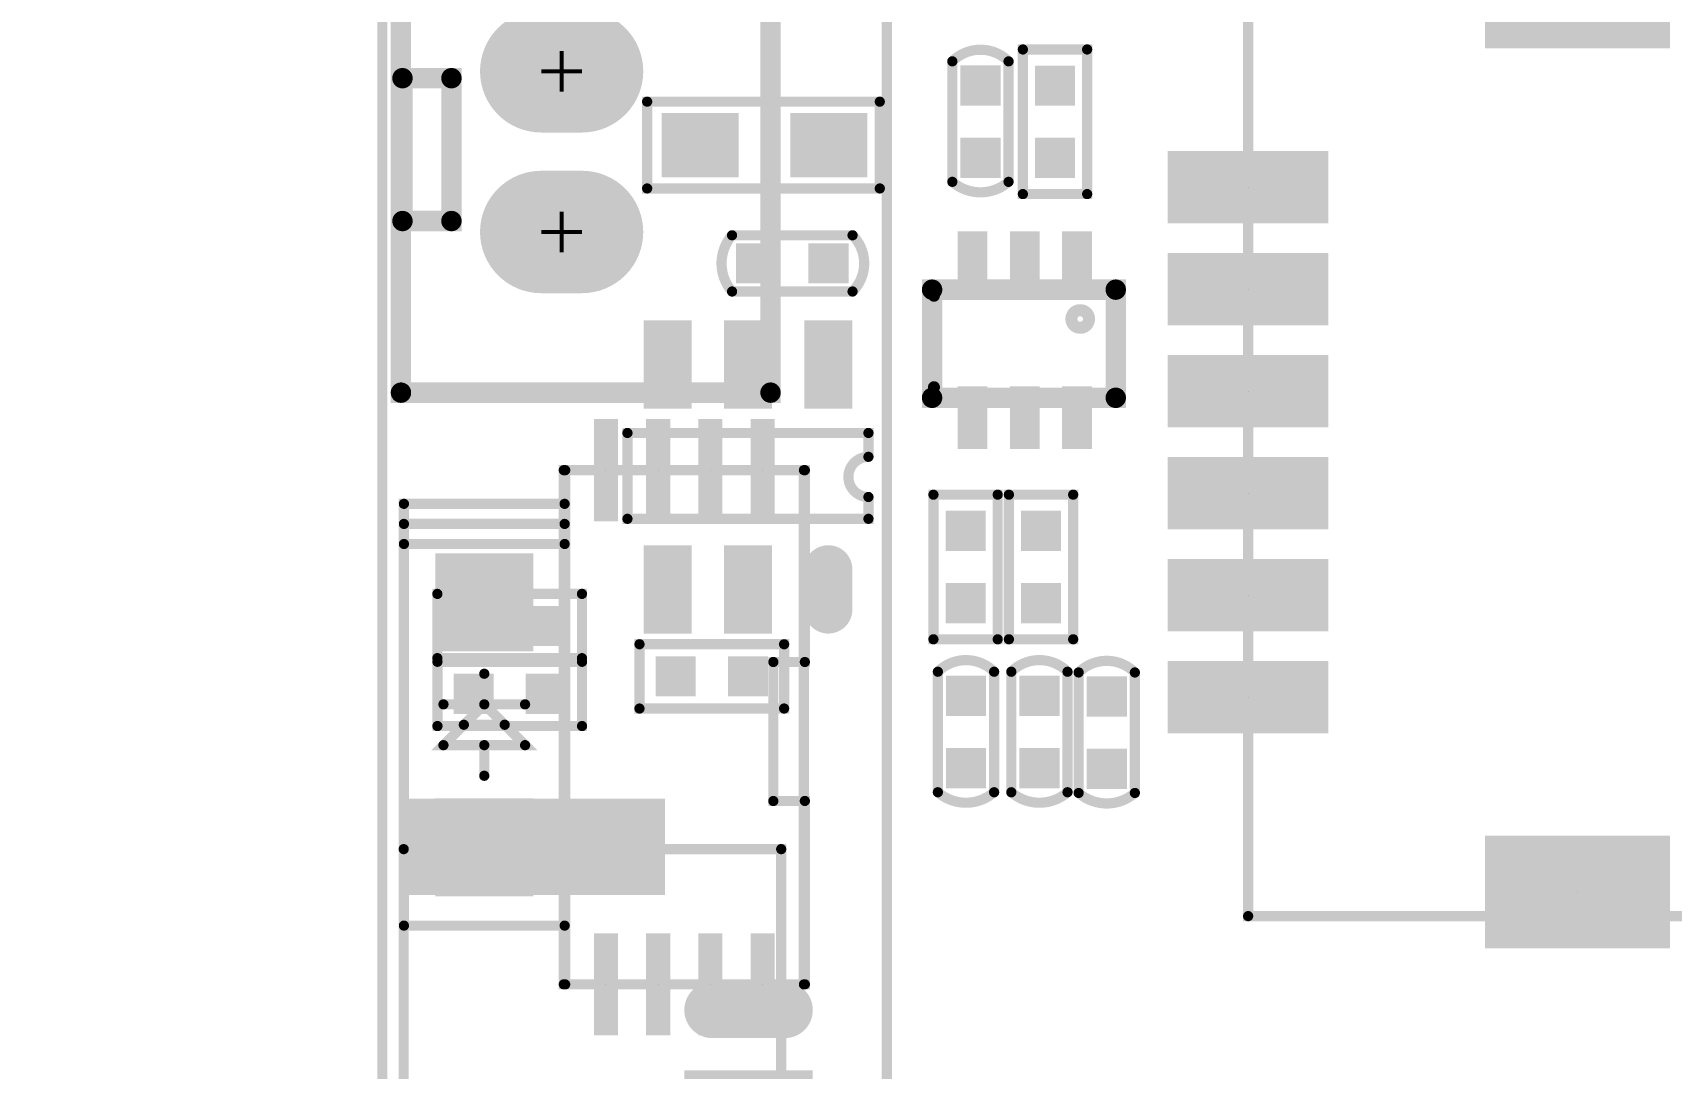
# Model space of a CAD drawing. Extents: x -69 to 26, y -7 to 136.
# Drawn here: x -37.24 to -16.85, y 40.04 to 52.93 of the extents above; entities that cross this region are included whole.
import ezdxf

# ---------------------------------------------------------------- set-up
doc = ezdxf.new("R2010")
doc.units = 0
doc.header["$MEASUREMENT"] = 0
doc.layers.get('0').update_dxf_attribs({"linetype": 'CONTINUOUS'})
doc.layers.get('Defpoints').update_dxf_attribs({"linetype": 'CONTINUOUS'})
for name, color, linetype in [('BOARD_OUTLINE_00', 254, 'CONTINUOUS'), ('DRIL_NPLTE_THRU_01', 3, 'CONTINUOUS'), ('DRIL_NPLTE_THRU_02', 2, 'CONTINUOUS'), ('DRIL_NPLTE_THRU_03', 1, 'CONTINUOUS'), ('DRIL_NPLTE_THRU_04', 16, 'CONTINUOUS'), ('DRIL_PLTE_THRU_01', 3, 'CONTINUOUS'), ('DRIL_PLTE_THRU_02', 2, 'CONTINUOUS'), ('DRIL_PLTE_THRU_03', 1, 'CONTINUOUS'), ('DRIL_PLTE_THRU_04', 16, 'CONTINUOUS'), ('DRIL_SYMBOL', 254, 'CONTINUOUS'), ('PADS_BOT', 1, 'CONTINUOUS'), ('PADS_INNER', 96, 'CONTINUOUS'), ('PADS_TOP', 96, 'CONTINUOUS'), ('PART_BOT_2DLINE_126', 146, 'CONTINUOUS'), ('PART_TOP_2DLINE_126', 254, 'CONTINUOUS')]:
    doc.layers.add(name, color=color, linetype=linetype)
doc.dimstyles.get("Standard").update_dxf_attribs({"dimtxt": 3, "dimasz": 3, "dimexe": 0.18, "dimexo": 0.0625, "dimgap": 0.09, "dimtad": 0, "dimtih": 1, "dimtoh": 1, "dimzin": 0, "dimdsep": 46, "dimtxsty": 'Standard', "dimcen": 0.09, "dimclrd": 3, "dimclre": 3, "dimclrt": 3, "dimadec": 0, "dimazin": 0, "dimtfac": 1, "dimtofl": 0, "dimtmove": 0, "dimatfit": 3, "dimfxl": 1, "dimtolj": 1, "dimtzin": 0, "dimarcsym": 0})

# ---------------------------------------------------------------- blocks, each defined once
blk = doc.blocks.new('BOARD_123')
at = {"layer": 'BOARD_OUTLINE_00', "const_width": 0.127}
blk.add_lwpolyline([(-0.762, 0), (2.528, 0, -0.414214), (4.547, -2.018), (4.547, -108.509, -0.414214), (2.515, -110.541), (-26.314, -110.541, -0.414214), (-28.346, -108.509), (-28.346, -2.038, -0.414214), (-26.309, 0), (-22.555, 0), (-22.555, -6.045), (-0.762, -6.045)], format="xyb", close=True, dxfattribs=at)
blk = doc.blocks.new('PART_BODY_BOT_80')
at = {"layer": 'PART_BOT_2DLINE_126', "const_width": 0.127}
blk.add_lwpolyline([(-76.5302, 21), (0, 21), (0, 0), (-76.5302, 0)], close=True, dxfattribs=at)
blk = doc.blocks.new('SYM_BOT_25')
blk.add_blockref('PART_BODY_BOT_80', (0, 0))
blk = doc.blocks.new('PART_BOT_33')
blk.add_blockref('SYM_BOT_25', (0, 0))
blk = doc.blocks.new('SMOOTH_0$127')
at = {"const_width": 0.0635}
blk.add_lwpolyline([(-0.03175, 0, 1), (0.03175, 0, 1)], format="xyb", close=True, dxfattribs=at)
blk = doc.blocks.new('PART_BODY_TOP_70')
at = {"layer": 'PART_TOP_2DLINE_126', "const_width": 0.127}
for points in [[(-5.9, 0), (5.9, 0), (5.9, -14.097), (-5.9, -14.097)], [(5.842, -11.8872), (3.7338, -13.9954), (5.842, -13.9954)]]:
    blk.add_lwpolyline(points, close=True, dxfattribs=at)
at = {"layer": 'PART_TOP_2DLINE_126'}
for p in [(-5.9, 0), (5.9, 0), (5.842, -11.8872), (-5.9, -14.097), (3.7338, -13.9954), (5.842, -13.9954), (5.9, -14.097)]:
    blk.add_blockref('SMOOTH_0$127', p, dxfattribs=at)
blk = doc.blocks.new('DRIL_HOLE_0')
blk.add_lwpolyline([(0, 0, 1), (0, 0, 1)], format="xyb", close=True)
blk = doc.blocks.new('PAD_25')
blk.add_lwpolyline([(0, 0), (0, 0)])
blk = doc.blocks.new('PAD_26')
at = {"const_width": 0.9}
blk.add_lwpolyline([(-1, 0), (1, 0)], dxfattribs=at)
blk = doc.blocks.new('STK_TOP_610')
at = {"layer": 'DRIL_NPLTE_THRU_01'}
blk.add_blockref('DRIL_HOLE_0', (0, 0), dxfattribs=at)
at = {"layer": 'DRIL_NPLTE_THRU_02'}
blk.add_blockref('DRIL_HOLE_0', (0, 0), dxfattribs=at)
at = {"layer": 'DRIL_NPLTE_THRU_03'}
blk.add_blockref('DRIL_HOLE_0', (0, 0), dxfattribs=at)
at = {"layer": 'DRIL_NPLTE_THRU_04'}
blk.add_blockref('DRIL_HOLE_0', (0, 0), dxfattribs=at)
at = {"layer": 'PADS_BOT'}
blk.add_blockref('PAD_25', (0, 0), dxfattribs=at)
at = {"layer": 'PADS_INNER'}
blk.add_blockref('PAD_25', (0, 0), dxfattribs=at)
at = {"layer": 'PADS_TOP', "rotation": 90}
blk.add_blockref('PAD_26', (0, 0), dxfattribs=at)
blk = doc.blocks.new('PAD_27')
at = {"const_width": 1.4}
blk.add_lwpolyline([(-1.15, 0), (1.15, 0)], dxfattribs=at)
blk = doc.blocks.new('STK_TOP_611')
at = {"layer": 'DRIL_NPLTE_THRU_01'}
blk.add_blockref('DRIL_HOLE_0', (0, 0), dxfattribs=at)
at = {"layer": 'DRIL_NPLTE_THRU_02'}
blk.add_blockref('DRIL_HOLE_0', (0, 0), dxfattribs=at)
at = {"layer": 'DRIL_NPLTE_THRU_03'}
blk.add_blockref('DRIL_HOLE_0', (0, 0), dxfattribs=at)
at = {"layer": 'DRIL_NPLTE_THRU_04'}
blk.add_blockref('DRIL_HOLE_0', (0, 0), dxfattribs=at)
at = {"layer": 'PADS_BOT'}
blk.add_blockref('PAD_25', (0, 0), dxfattribs=at)
at = {"layer": 'PADS_INNER'}
blk.add_blockref('PAD_25', (0, 0), dxfattribs=at)
at = {"layer": 'PADS_TOP', "rotation": 90}
blk.add_blockref('PAD_27', (0, 0), dxfattribs=at)
blk = doc.blocks.new('SYM_TOP_15')
for name, p in [('STK_TOP_610', (-3.175, 0)), ('STK_TOP_610', (-1.905, 0)), ('STK_TOP_610', (-0.635, 0)), ('STK_TOP_610', (0.635, 0)), ('STK_TOP_610', (1.905, 0)), ('STK_TOP_610', (3.175, 0)), ('PART_BODY_TOP_70', (0, 0)), ('STK_TOP_611', (-5.6, -4.1)), ('STK_TOP_611', (5.6, -4.1)), ('STK_TOP_611', (-5.6, -12.9)), ('STK_TOP_611', (5.6, -12.9))]:
    blk.add_blockref(name, p)
blk = doc.blocks.new('PART_TOP_58')
blk.add_blockref('SYM_TOP_15', (0, 0))
blk = doc.blocks.new('PART_BODY_BOT_62')
at = {"layer": 'PART_BOT_2DLINE_126', "const_width": 0.127}
blk.add_lwpolyline([(-0.898, 0.408), (-0.898, -0.392), (0.902, -0.392), (0.902, 0.408)], close=True, dxfattribs=at)
at = {"layer": 'PART_BOT_2DLINE_126'}
for p in [(-0.898, 0.408), (0.902, 0.408), (-0.898, -0.392), (0.902, -0.392)]:
    blk.add_blockref('SMOOTH_0$127', p, dxfattribs=at)
blk = doc.blocks.new('PAD_0')
blk.add_lwpolyline([(0, 0, 1), (0, 0, 1)], format="xyb", close=True)
blk = doc.blocks.new('PAD_1')
at = {"const_width": 0.5}
blk.add_lwpolyline([(-0.25, 0), (0.25, 0)], dxfattribs=at)
blk = doc.blocks.new('STK_BOT_6')
at = {"layer": 'DRIL_PLTE_THRU_01'}
blk.add_blockref('DRIL_HOLE_0', (0, 0), dxfattribs=at)
at = {"layer": 'DRIL_PLTE_THRU_02'}
blk.add_blockref('DRIL_HOLE_0', (0, 0), dxfattribs=at)
at = {"layer": 'DRIL_PLTE_THRU_03'}
blk.add_blockref('DRIL_HOLE_0', (0, 0), dxfattribs=at)
at = {"layer": 'DRIL_PLTE_THRU_04'}
blk.add_blockref('DRIL_HOLE_0', (0, 0), dxfattribs=at)
at = {"layer": 'PADS_BOT'}
blk.add_blockref('PAD_1', (0, 0), dxfattribs=at)
at = {"layer": 'PADS_INNER'}
blk.add_blockref('PAD_0', (0, 0), dxfattribs=at)
at = {"layer": 'PADS_TOP'}
blk.add_blockref('PAD_0', (0, 0), dxfattribs=at)
blk = doc.blocks.new('SYM_BOT_7')
for name, p in [('PART_BODY_BOT_62', (0, 0)), ('STK_BOT_6', (-0.448, 0.008)), ('STK_BOT_6', (0.452, 0.008))]:
    blk.add_blockref(name, p)
blk = doc.blocks.new('PART_BOT_70')
blk.add_blockref('SYM_BOT_7', (0, 0))
blk = doc.blocks.new('PART_BODY_TOP_116')
at = {"layer": 'PART_TOP_2DLINE_126', "const_width": 0.127}
for points in [[(0, 2.475), (2.3876, 2.475), (2.3876, 2.0828), (4.1175, 2.0828), (4.1175, 2.475), (6.4, 2.475), (6.4, -0.525), (0, -0.525)], [(0, 2.4638), (6.4008, 2.4638), (6.4008, -0.508), (0, -0.508)]]:
    blk.add_lwpolyline(points, close=True, dxfattribs=at)
at = {"layer": 'PART_TOP_2DLINE_126'}
for p in [(0, 2.475), (0, 2.4638), (2.3876, 2.475), (4.1175, 2.475), (6.4, 2.475), (6.4008, 2.4638), (2.3876, 2.0828), (4.1175, 2.0828), (0, -0.508), (0, -0.525), (6.4, -0.525), (6.4008, -0.508)]:
    blk.add_blockref('SMOOTH_0$127', p, dxfattribs=at)
blk = doc.blocks.new('PAD_3')
blk.add_lwpolyline([(0, 0), (0, 0)])
blk = doc.blocks.new('PAD_31')
at = {"const_width": 0.3}
blk.add_lwpolyline([(-0.635, 0), (0.635, 0)], dxfattribs=at)
blk = doc.blocks.new('STK_TOP_579')
at = {"layer": 'DRIL_NPLTE_THRU_01'}
blk.add_blockref('DRIL_HOLE_0', (0, 0), dxfattribs=at)
at = {"layer": 'DRIL_NPLTE_THRU_02'}
blk.add_blockref('DRIL_HOLE_0', (0, 0), dxfattribs=at)
at = {"layer": 'DRIL_NPLTE_THRU_03'}
blk.add_blockref('DRIL_HOLE_0', (0, 0), dxfattribs=at)
at = {"layer": 'DRIL_NPLTE_THRU_04'}
blk.add_blockref('DRIL_HOLE_0', (0, 0), dxfattribs=at)
at = {"layer": 'PADS_BOT'}
blk.add_blockref('PAD_3', (0, 0), dxfattribs=at)
at = {"layer": 'PADS_INNER'}
blk.add_blockref('PAD_3', (0, 0), dxfattribs=at)
at = {"layer": 'PADS_TOP'}
blk.add_blockref('PAD_31', (0, 0), dxfattribs=at)
blk = doc.blocks.new('SYM_TOP_42')
for name, p in [('PART_BODY_TOP_116', (0, 0)), ('STK_TOP_579', (0, 1.949958)), ('STK_TOP_579', (6.4, 1.95)), ('STK_TOP_579', (0, 1.3)), ('STK_TOP_579', (6.4, 1.3)), ('STK_TOP_579', (0, 0.65)), ('STK_TOP_579', (6.4, 0.65)), ('STK_TOP_579', (0, 0)), ('STK_TOP_579', (6.4, 0))]:
    blk.add_blockref(name, p)
blk = doc.blocks.new('PART_TOP_72')
blk.add_blockref('SYM_TOP_42', (0, 0))
blk = doc.blocks.new('PART_BOT_73')
blk.add_blockref('SYM_BOT_7', (0, 0))
blk = doc.blocks.new('PART_BOT_74')
blk.add_blockref('SYM_BOT_7', (0, 0))
blk = doc.blocks.new('PART_BODY_TOP_60')
at = {"layer": 'PART_TOP_2DLINE_126', "const_width": 0.127}
blk.add_lwpolyline([(2.75, 1), (-2.5, 1), (-2.5, -1), (2.75, -1)], close=True, dxfattribs=at)
for points in [[(2.25, 1), (2.25, -1)], [(2.5, 1), (2.5, -1)], [(0.254, 0), (-0.254, 0.508), (-0.254, -0.508), (0.254, 0)], [(0.254, 0.508), (0.254, -0.508)], [(0, 0.254), (0, -0.254)], [(-0.254, 0), (-0.635, 0)], [(0.635, 0), (0.254, 0)]]:
    blk.add_lwpolyline(points, dxfattribs=at)
at = {"layer": 'PART_TOP_2DLINE_126'}
for p in [(-2.5, 1), (2.25, 1), (2.5, 1), (2.75, 1), (-0.254, 0.508), (0.254, 0.508), (0, 0.254), (-0.635, 0), (-0.254, 0), (0.254, 0), (0.254, 0), (0.254, 0), (0.635, 0), (0, -0.254), (-0.254, -0.508), (0.254, -0.508), (-2.5, -1), (2.25, -1), (2.5, -1), (2.75, -1)]:
    blk.add_blockref('SMOOTH_0$127', p, dxfattribs=at)
blk = doc.blocks.new('PAD_32')
at = {"const_width": 1.2192}
blk.add_lwpolyline([(-0.6096, 0), (0.6096, 0)], dxfattribs=at)
blk = doc.blocks.new('STK_TOP_48')
at = {"layer": 'DRIL_PLTE_THRU_01'}
blk.add_blockref('DRIL_HOLE_0', (0, 0), dxfattribs=at)
at = {"layer": 'DRIL_PLTE_THRU_02'}
blk.add_blockref('DRIL_HOLE_0', (0, 0), dxfattribs=at)
at = {"layer": 'DRIL_PLTE_THRU_03'}
blk.add_blockref('DRIL_HOLE_0', (0, 0), dxfattribs=at)
at = {"layer": 'DRIL_PLTE_THRU_04'}
blk.add_blockref('DRIL_HOLE_0', (0, 0), dxfattribs=at)
at = {"layer": 'PADS_BOT'}
blk.add_blockref('PAD_0', (0, 0), dxfattribs=at)
at = {"layer": 'PADS_INNER'}
blk.add_blockref('PAD_0', (0, 0), dxfattribs=at)
at = {"layer": 'PADS_TOP'}
blk.add_blockref('PAD_32', (0, 0), dxfattribs=at)
blk = doc.blocks.new('SYM_TOP_5')
for name, p in [('PART_BODY_TOP_60', (0, 0)), ('STK_TOP_48', (-1.524, 0)), ('STK_TOP_48', (1.524, 0))]:
    blk.add_blockref(name, p)
blk = doc.blocks.new('PART_TOP_75')
blk.add_blockref('SYM_TOP_5', (0, 0))
blk = doc.blocks.new('PART_BODY_TOP_58')
at = {"layer": 'PART_TOP_2DLINE_126', "const_width": 0.127}
blk.add_lwpolyline([(0.755, -0.347, 0.414214), (0.755, 0.353), (-0.745, 0.353, 0.373387), (-0.745, -0.347)], format="xyb", close=True, dxfattribs=at)
at = {"layer": 'PART_TOP_2DLINE_126'}
for p in [(-0.745, 0.353), (0.755, 0.353), (-0.745, -0.347), (0.755, -0.347)]:
    blk.add_blockref('SMOOTH_0$127', p, dxfattribs=at)
blk = doc.blocks.new('STK_TOP_6')
at = {"layer": 'DRIL_PLTE_THRU_01'}
blk.add_blockref('DRIL_HOLE_0', (0, 0), dxfattribs=at)
at = {"layer": 'DRIL_PLTE_THRU_02'}
blk.add_blockref('DRIL_HOLE_0', (0, 0), dxfattribs=at)
at = {"layer": 'DRIL_PLTE_THRU_03'}
blk.add_blockref('DRIL_HOLE_0', (0, 0), dxfattribs=at)
at = {"layer": 'DRIL_PLTE_THRU_04'}
blk.add_blockref('DRIL_HOLE_0', (0, 0), dxfattribs=at)
at = {"layer": 'PADS_BOT'}
blk.add_blockref('PAD_0', (0, 0), dxfattribs=at)
at = {"layer": 'PADS_INNER'}
blk.add_blockref('PAD_0', (0, 0), dxfattribs=at)
at = {"layer": 'PADS_TOP'}
blk.add_blockref('PAD_1', (0, 0), dxfattribs=at)
blk = doc.blocks.new('SYM_TOP_3')
for name, p in [('PART_BODY_TOP_58', (0, 0)), ('STK_TOP_6', (-0.445, 0.003)), ('STK_TOP_6', (0.455, 0.003))]:
    blk.add_blockref(name, p)
blk = doc.blocks.new('PART_TOP_76')
blk.add_blockref('SYM_TOP_3', (0, 0))
blk = doc.blocks.new('PART_BODY_TOP_62')
at = {"layer": 'PART_TOP_2DLINE_126', "const_width": 0.127}
blk.add_lwpolyline([(-0.898, 0.408), (-0.898, -0.392), (0.902, -0.392), (0.902, 0.408)], close=True, dxfattribs=at)
at = {"layer": 'PART_TOP_2DLINE_126'}
for p in [(-0.898, 0.408), (0.902, 0.408), (-0.898, -0.392), (0.902, -0.392)]:
    blk.add_blockref('SMOOTH_0$127', p, dxfattribs=at)
blk = doc.blocks.new('SYM_TOP_7')
for name, p in [('PART_BODY_TOP_62', (0, 0)), ('STK_TOP_6', (-0.448, 0.008)), ('STK_TOP_6', (0.452, 0.008))]:
    blk.add_blockref(name, p)
blk = doc.blocks.new('PART_TOP_77')
blk.add_blockref('SYM_TOP_7', (0, 0))
blk = doc.blocks.new('PART_TOP_78')
blk.add_blockref('SYM_TOP_7', (0, 0))
blk = doc.blocks.new('PART_TOP_79')
blk.add_blockref('SYM_TOP_3', (0, 0))
blk = doc.blocks.new('PART_TOP_80')
blk.add_blockref('SYM_TOP_3', (0, 0))
blk = doc.blocks.new('PART_TOP_81')
blk.add_blockref('SYM_TOP_3', (0, 0))
blk = doc.blocks.new('PART_TOP_82')
blk.add_blockref('SYM_TOP_7', (0, 0))
blk = doc.blocks.new('SMOOTH_0$1499993333')
at = {"const_width": 0.075}
blk.add_lwpolyline([(-0.037, 0, 1), (0.037, 0, 1)], format="xyb", close=True, dxfattribs=at)
blk = doc.blocks.new('SMOOTH_0$254')
at = {"const_width": 0.127}
blk.add_lwpolyline([(-0.0635, 0, 1), (0.0635, 0, 1)], format="xyb", close=True, dxfattribs=at)
blk = doc.blocks.new('PART_BODY_TOP_68')
at = {"layer": 'PART_TOP_2DLINE_126', "const_width": 0.254}
blk.add_lwpolyline([(0, 1.981), (2.286, 1.981), (2.286, 0.635), (0, 0.635)], close=True, dxfattribs=at)
at = {"layer": 'PART_TOP_2DLINE_126', "const_width": 0.15}
blk.add_lwpolyline([(0.023, 0.767), (0.023, 1.905)], dxfattribs=at)
blk.add_lwpolyline([(1.953, 1.616, 1), (1.734, 1.616, 1)], format="xyb", close=True, dxfattribs=at)
at = {"layer": 'PART_TOP_2DLINE_126'}
for name, p in [('SMOOTH_0$254', (0, 1.981)), ('SMOOTH_0$254', (2.286, 1.981)), ('SMOOTH_0$1499993333', (0.023, 1.905)), ('SMOOTH_0$1499993333', (0.023, 0.767)), ('SMOOTH_0$254', (0, 0.635)), ('SMOOTH_0$254', (2.286, 0.635))]:
    blk.add_blockref(name, p, dxfattribs=at)
blk = doc.blocks.new('PAD_33')
at = {"const_width": 0.37}
blk.add_lwpolyline([(-0.39, 0), (0.39, 0)], dxfattribs=at)
blk = doc.blocks.new('STK_TOP_28')
at = {"layer": 'DRIL_PLTE_THRU_01'}
blk.add_blockref('DRIL_HOLE_0', (0, 0), dxfattribs=at)
at = {"layer": 'DRIL_PLTE_THRU_02'}
blk.add_blockref('DRIL_HOLE_0', (0, 0), dxfattribs=at)
at = {"layer": 'DRIL_PLTE_THRU_03'}
blk.add_blockref('DRIL_HOLE_0', (0, 0), dxfattribs=at)
at = {"layer": 'DRIL_PLTE_THRU_04'}
blk.add_blockref('DRIL_HOLE_0', (0, 0), dxfattribs=at)
at = {"layer": 'PADS_BOT'}
blk.add_blockref('PAD_0', (0, 0), dxfattribs=at)
at = {"layer": 'PADS_INNER'}
blk.add_blockref('PAD_0', (0, 0), dxfattribs=at)
at = {"layer": 'PADS_TOP', "rotation": 90}
blk.add_blockref('PAD_33', (0, 0), dxfattribs=at)
blk = doc.blocks.new('SYM_TOP_13')
for name, p in [('STK_TOP_28', (0.50347, 2.31694)), ('STK_TOP_28', (1.15347, 2.31694)), ('STK_TOP_28', (1.80347, 2.31694)), ('PART_BODY_TOP_68', (0, 0)), ('STK_TOP_28', (0.50347, 0.38903)), ('STK_TOP_28', (1.15347, 0.38903)), ('STK_TOP_28', (1.80347, 0.38903))]:
    blk.add_blockref(name, p)
blk = doc.blocks.new('PART_TOP_83')
blk.add_blockref('SYM_TOP_13', (0, 0))
blk = doc.blocks.new('PART_BODY_BOT_77')
at = {"layer": 'PART_BOT_2DLINE_126', "const_width": 0.127}
blk.add_lwpolyline([(0, 3.048), (10.9728, 3.048), (10.9728, -1.651), (0, -1.651)], close=True, dxfattribs=at)
at = {"layer": 'PART_BOT_2DLINE_126'}
for p in [(0, 3.048), (10.9728, 3.048), (0, -1.651), (10.9728, -1.651)]:
    blk.add_blockref('SMOOTH_0$127', p, dxfattribs=at)
blk = doc.blocks.new('PAD_35')
at = {"const_width": 0.35}
blk.add_lwpolyline([(-0.45, -0.175), (0.45, -0.175, 1), (0.45, 0.175), (-0.45, 0.175, 1)], format="xyb", close=True, dxfattribs=at)
blk = doc.blocks.new('STK_BOT_630')
at = {"layer": 'DRIL_NPLTE_THRU_01'}
blk.add_blockref('DRIL_HOLE_0', (0, 0), dxfattribs=at)
at = {"layer": 'DRIL_NPLTE_THRU_02'}
blk.add_blockref('DRIL_HOLE_0', (0, 0), dxfattribs=at)
at = {"layer": 'DRIL_NPLTE_THRU_03'}
blk.add_blockref('DRIL_HOLE_0', (0, 0), dxfattribs=at)
at = {"layer": 'DRIL_NPLTE_THRU_04'}
blk.add_blockref('DRIL_HOLE_0', (0, 0), dxfattribs=at)
at = {"layer": 'PADS_BOT', "rotation": 90}
blk.add_blockref('PAD_35', (0, 0), dxfattribs=at)
at = {"layer": 'PADS_INNER'}
blk.add_blockref('PAD_0', (0, 0), dxfattribs=at)
at = {"layer": 'PADS_TOP'}
blk.add_blockref('PAD_0', (0, 0), dxfattribs=at)
blk = doc.blocks.new('PAD_36')
at = {"const_width": 0.7}
blk.add_lwpolyline([(-0.8, 0), (0.8, 0)], dxfattribs=at)
blk = doc.blocks.new('STK_BOT_629')
at = {"layer": 'DRIL_NPLTE_THRU_01'}
blk.add_blockref('DRIL_HOLE_0', (0, 0), dxfattribs=at)
at = {"layer": 'DRIL_NPLTE_THRU_02'}
blk.add_blockref('DRIL_HOLE_0', (0, 0), dxfattribs=at)
at = {"layer": 'DRIL_NPLTE_THRU_03'}
blk.add_blockref('DRIL_HOLE_0', (0, 0), dxfattribs=at)
at = {"layer": 'DRIL_NPLTE_THRU_04'}
blk.add_blockref('DRIL_HOLE_0', (0, 0), dxfattribs=at)
at = {"layer": 'PADS_BOT', "rotation": 90}
blk.add_blockref('PAD_36', (0, 0), dxfattribs=at)
at = {"layer": 'PADS_INNER'}
blk.add_blockref('PAD_0', (0, 0), dxfattribs=at)
at = {"layer": 'PADS_TOP'}
blk.add_blockref('PAD_0', (0, 0), dxfattribs=at)
blk = doc.blocks.new('PAD_37')
at = {"const_width": 1.2}
blk.add_lwpolyline([(-1.6, 0), (1.6, 0)], dxfattribs=at)
blk = doc.blocks.new('STK_BOT_631')
at = {"layer": 'DRIL_NPLTE_THRU_01'}
blk.add_blockref('DRIL_HOLE_0', (0, 0), dxfattribs=at)
at = {"layer": 'DRIL_NPLTE_THRU_02'}
blk.add_blockref('DRIL_HOLE_0', (0, 0), dxfattribs=at)
at = {"layer": 'DRIL_NPLTE_THRU_03'}
blk.add_blockref('DRIL_HOLE_0', (0, 0), dxfattribs=at)
at = {"layer": 'DRIL_NPLTE_THRU_04'}
blk.add_blockref('DRIL_HOLE_0', (0, 0), dxfattribs=at)
at = {"layer": 'PADS_BOT', "rotation": 90}
blk.add_blockref('PAD_37', (0, 0), dxfattribs=at)
at = {"layer": 'PADS_INNER'}
blk.add_blockref('PAD_0', (0, 0), dxfattribs=at)
at = {"layer": 'PADS_TOP'}
blk.add_blockref('PAD_0', (0, 0), dxfattribs=at)
blk = doc.blocks.new('SYM_BOT_22')
for name, p in [('STK_BOT_629', (1.27, 2.6416)), ('STK_BOT_629', (2.37, 2.6416)), ('STK_BOT_629', (3.47, 2.6416)), ('STK_BOT_629', (4.57, 2.6416)), ('STK_BOT_629', (5.67, 2.6416)), ('STK_BOT_629', (6.77, 2.6416)), ('STK_BOT_629', (7.87, 2.6416)), ('STK_BOT_630', (8.97, 2.6416)), ('PART_BODY_BOT_77', (0, 0)), ('STK_BOT_631', (0, 0)), ('STK_BOT_631', (11, 0))]:
    blk.add_blockref(name, p)
blk = doc.blocks.new('PART_BOT_92')
blk.add_blockref('SYM_BOT_22', (0, 0))
blk = doc.blocks.new('PART_BODY_BOT_67')
at = {"layer": 'PART_BOT_2DLINE_126', "const_width": 0.127}
blk.add_lwpolyline([(-1.4351, -0.54), (-1.4351, 0.54), (1.4605, 0.54), (1.4605, -0.54)], close=True, dxfattribs=at)
at = {"layer": 'PART_BOT_2DLINE_126'}
for p in [(-1.4351, 0.54), (1.4605, 0.54), (-1.4351, -0.54), (1.4605, -0.54)]:
    blk.add_blockref('SMOOTH_0$127', p, dxfattribs=at)
blk = doc.blocks.new('PAD_9')
at = {"const_width": 0.8}
blk.add_lwpolyline([(-0.48, 0), (0.48, 0)], dxfattribs=at)
blk = doc.blocks.new('STK_BOT_653')
at = {"layer": 'DRIL_PLTE_THRU_01'}
blk.add_blockref('DRIL_HOLE_0', (0, 0), dxfattribs=at)
at = {"layer": 'DRIL_PLTE_THRU_02'}
blk.add_blockref('DRIL_HOLE_0', (0, 0), dxfattribs=at)
at = {"layer": 'DRIL_PLTE_THRU_03'}
blk.add_blockref('DRIL_HOLE_0', (0, 0), dxfattribs=at)
at = {"layer": 'DRIL_PLTE_THRU_04'}
blk.add_blockref('DRIL_HOLE_0', (0, 0), dxfattribs=at)
at = {"layer": 'PADS_BOT'}
blk.add_blockref('PAD_9', (0, 0), dxfattribs=at)
at = {"layer": 'PADS_INNER'}
blk.add_blockref('PAD_0', (0, 0), dxfattribs=at)
at = {"layer": 'PADS_TOP'}
blk.add_blockref('PAD_0', (0, 0), dxfattribs=at)
blk = doc.blocks.new('SYM_BOT_12')
for name, p in [('PART_BODY_BOT_67', (0, 0)), ('STK_BOT_653', (-0.8, 0)), ('STK_BOT_653', (0.8, 0))]:
    blk.add_blockref(name, p)
blk = doc.blocks.new('PART_BOT_94')
blk.add_blockref('SYM_BOT_12', (0, 0))
blk = doc.blocks.new('PART_BODY_BOT_58')
at = {"layer": 'PART_BOT_2DLINE_126', "const_width": 0.127}
blk.add_lwpolyline([(0.755, -0.347, 0.414214), (0.755, 0.353), (-0.745, 0.353, 0.373387), (-0.745, -0.347)], format="xyb", close=True, dxfattribs=at)
at = {"layer": 'PART_BOT_2DLINE_126'}
for p in [(-0.745, 0.353), (0.755, 0.353), (-0.745, -0.347), (0.755, -0.347)]:
    blk.add_blockref('SMOOTH_0$127', p, dxfattribs=at)
blk = doc.blocks.new('SYM_BOT_3')
for name, p in [('PART_BODY_BOT_58', (0, 0)), ('STK_BOT_6', (-0.445, 0.003)), ('STK_BOT_6', (0.455, 0.003))]:
    blk.add_blockref(name, p)
blk = doc.blocks.new('PART_BOT_95')
blk.add_blockref('SYM_BOT_3', (0, 0))
blk = doc.blocks.new('PART_BODY_BOT_82')
at = {"layer": 'PART_BOT_2DLINE_126', "const_width": 0.127}
blk.add_lwpolyline([(1.150112, 0.499872, 0.999127716), (1.649984, 0.499872), (1.94691, 0.499872), (1.94691, -2.499868), (0.878586, -2.499868), (0.878586, 0.499872)], format="xyb", close=True, dxfattribs=at)
at = {"layer": 'PART_BOT_2DLINE_126'}
for p in [(0.878586, 0.499872), (1.150112, 0.499872), (1.649984, 0.499872), (1.94691, 0.499872), (0.878586, -2.499868), (1.94691, -2.499868)]:
    blk.add_blockref('SMOOTH_0$127', p, dxfattribs=at)
blk = doc.blocks.new('PAD_44')
at = {"const_width": 0.3}
blk.add_lwpolyline([(-0.25, -0.15), (0.25, -0.15, 1), (0.25, 0.15), (-0.25, 0.15, 1)], format="xyb", close=True, dxfattribs=at)
blk = doc.blocks.new('STK_BOT_641')
at = {"layer": 'DRIL_PLTE_THRU_01'}
blk.add_blockref('DRIL_HOLE_0', (0, 0), dxfattribs=at)
at = {"layer": 'DRIL_PLTE_THRU_02'}
blk.add_blockref('DRIL_HOLE_0', (0, 0), dxfattribs=at)
at = {"layer": 'DRIL_PLTE_THRU_03'}
blk.add_blockref('DRIL_HOLE_0', (0, 0), dxfattribs=at)
at = {"layer": 'DRIL_PLTE_THRU_04'}
blk.add_blockref('DRIL_HOLE_0', (0, 0), dxfattribs=at)
at = {"layer": 'PADS_BOT'}
blk.add_blockref('PAD_44', (0, 0), dxfattribs=at)
at = {"layer": 'PADS_INNER'}
blk.add_blockref('PAD_0', (0, 0), dxfattribs=at)
at = {"layer": 'PADS_TOP'}
blk.add_blockref('PAD_0', (0, 0), dxfattribs=at)
blk = doc.blocks.new('PAD_45')
at = {"const_width": 0.6}
blk.add_lwpolyline([(-0.55, 0), (0.55, 0)], dxfattribs=at)
blk = doc.blocks.new('STK_BOT_640')
at = {"layer": 'DRIL_PLTE_THRU_01'}
blk.add_blockref('DRIL_HOLE_0', (0, 0), dxfattribs=at)
at = {"layer": 'DRIL_PLTE_THRU_02'}
blk.add_blockref('DRIL_HOLE_0', (0, 0), dxfattribs=at)
at = {"layer": 'DRIL_PLTE_THRU_03'}
blk.add_blockref('DRIL_HOLE_0', (0, 0), dxfattribs=at)
at = {"layer": 'DRIL_PLTE_THRU_04'}
blk.add_blockref('DRIL_HOLE_0', (0, 0), dxfattribs=at)
at = {"layer": 'PADS_BOT'}
blk.add_blockref('PAD_45', (0, 0), dxfattribs=at)
at = {"layer": 'PADS_INNER'}
blk.add_blockref('PAD_0', (0, 0), dxfattribs=at)
at = {"layer": 'PADS_TOP'}
blk.add_blockref('PAD_0', (0, 0), dxfattribs=at)
blk = doc.blocks.new('SYM_BOT_27')
for name, p in [('PART_BODY_BOT_82', (0, 0)), ('STK_BOT_641', (0, 0)), ('STK_BOT_640', (2.800096, 0)), ('STK_BOT_640', (0, -0.999998)), ('STK_BOT_640', (2.800096, -0.999998)), ('STK_BOT_640', (0, -1.999996)), ('STK_BOT_640', (2.800096, -1.999996))]:
    blk.add_blockref(name, p)
blk = doc.blocks.new('PART_BOT_123')
blk.add_blockref('SYM_BOT_27', (0, 0))
blk = doc.blocks.new('PART_BODY_TOP_83')
at = {"layer": 'PART_TOP_2DLINE_126', "const_width": 0.254}
for points in [[(3, -2), (3, 2.6), (-3, 2.6), (-3, -2)], [(-0.9144, -1.3716), (0.8636, -1.3716), (0.8636, -1.9812), (-0.9144, -1.9812)]]:
    blk.add_lwpolyline(points, close=True, dxfattribs=at)
at = {"layer": 'PART_TOP_2DLINE_126'}
for p in [(-3, 2.6), (3, 2.6), (-0.9144, -1.3716), (0.8636, -1.3716), (-3, -2), (-0.9144, -1.9812), (0.8636, -1.9812), (3, -2)]:
    blk.add_blockref('SMOOTH_0$254', p, dxfattribs=at)
blk = doc.blocks.new('DRIL_SYMBOL_0$889')
at = {"layer": 'DRIL_SYMBOL', "const_width": 0.0508}
for points in [[(0, -0.254), (0, 0.254)], [(-0.254, 0), (0.254, 0)]]:
    blk.add_lwpolyline(points, dxfattribs=at)
blk = doc.blocks.new('DRIL_HOLE_0$889')
at = {"const_width": 0.4445}
blk.add_lwpolyline([(-0.22225, 0, 1), (0.22225, 0, 1)], format="xyb", close=True, dxfattribs=at)
blk.add_blockref('DRIL_SYMBOL_0$889', (0, 0))
blk = doc.blocks.new('PAD_49')
at = {"const_width": 0.762}
blk.add_lwpolyline([(-0.254, -0.381), (0.254, -0.381, 1), (0.254, 0.381), (-0.254, 0.381, 1)], format="xyb", close=True, dxfattribs=at)
blk = doc.blocks.new('STK_TOP_651')
at = {"layer": 'DRIL_PLTE_THRU_01'}
blk.add_blockref('DRIL_HOLE_0$889', (0, 0), dxfattribs=at)
at = {"layer": 'DRIL_PLTE_THRU_02'}
blk.add_blockref('DRIL_HOLE_0$889', (0, 0), dxfattribs=at)
at = {"layer": 'DRIL_PLTE_THRU_03'}
blk.add_blockref('DRIL_HOLE_0$889', (0, 0), dxfattribs=at)
at = {"layer": 'DRIL_PLTE_THRU_04'}
blk.add_blockref('DRIL_HOLE_0$889', (0, 0), dxfattribs=at)
at = {"layer": 'PADS_BOT', "rotation": 90}
blk.add_blockref('PAD_49', (0, 0), dxfattribs=at)
at = {"layer": 'PADS_INNER', "rotation": 90}
blk.add_blockref('PAD_49', (0, 0), dxfattribs=at)
at = {"layer": 'PADS_TOP', "rotation": 90}
blk.add_blockref('PAD_49', (0, 0), dxfattribs=at)
blk = doc.blocks.new('SYM_TOP_28')
for name, p in [('PART_BODY_TOP_83', (0, 0)), ('STK_TOP_651', (-1, 0)), ('STK_TOP_651', (1, 0))]:
    blk.add_blockref(name, p)
blk = doc.blocks.new('PART_TOP_136')
blk.add_blockref('SYM_TOP_28', (0, 0))
blk = doc.blocks.new('*D502')
at = {"color": 3, "linetype": 'Continuous', "lineweight": -2}
for p, q in [((-30.918, 110.541), (-63.212, 110.541)), ((-63.032, 107.541), (-63.032, 56.798)), ((-63.032, 3), (-63.032, 53.618)), ((-30.924, 0), (-63.212, 0))]:
    blk.add_line(p, q, dxfattribs=at)
at = {"color": 3, "linetype": 'Continuous'}
for points in [[(-63.532, 107.541), (-62.532, 107.541), (-63.032, 110.541)], [(-63.532, 3), (-62.532, 3), (-63.032, 0)]]:
    blk.add_solid(points, dxfattribs=at)
at = {"layer": 'Defpoints', "color": 0, "linetype": 'Continuous'}
for p in [(-30.855, 110.541), (-30.861, 0), (-63.032, 0)]:
    blk.add_point(p, dxfattribs=at)
at = {"color": 3, "linetype": 'Continuous', "insert": (-63.032, 55.208), "char_height": 3, "attachment_point": 5}
blk.add_mtext('\\A1;110.54', dxfattribs=at)
blk = doc.blocks.new('*D508')
at = {"color": 3, "linetype": 'Continuous', "lineweight": -2}
for p, q in [((-30.365, 107.874), (-44.135, 107.874)), ((-43.955, 104.874), (-43.955, 56.67)), ((-43.955, 5.286), (-43.955, 53.49)), ((-30.365, 2.286), (-44.135, 2.286))]:
    blk.add_line(p, q, dxfattribs=at)
at = {"color": 3, "linetype": 'Continuous'}
for points in [[(-44.455, 104.874), (-43.455, 104.874), (-43.955, 107.874)], [(-44.455, 5.286), (-43.455, 5.286), (-43.955, 2.286)]]:
    blk.add_solid(points, dxfattribs=at)
at = {"layer": 'Defpoints', "color": 0, "linetype": 'Continuous'}
for p in [(-30.302, 107.874), (-43.955, 2.286), (-30.302, 2.286)]:
    blk.add_point(p, dxfattribs=at)
at = {"color": 3, "linetype": 'Continuous', "insert": (-43.955, 55.08), "char_height": 3, "attachment_point": 5}
blk.add_mtext('\\A1;105.59', dxfattribs=at)

msp = doc.modelspace()

# ---------------------------------------------------------------- block references
for name, p in [('BOARD_123', (-4.547, 110.541)), ('PART_TOP_83', (-26.05, 47.755))]:
    msp.add_blockref(name, p)
at = {"xscale": -1}
for name, p, rotation in [('PART_BOT_33', (-5.613, 19.253), 90), ('PART_BOT_95', (-27.795, 50.066), 180), ('PART_BOT_123', (-27.342, 46.005), 270), ('PART_BOT_70', (-31.309, 44.712), 180), ('PART_BOT_92', (-30.976, 31.799), 270)]:
    msp.add_blockref(name, p, dxfattribs=dict(at, rotation=rotation))
for name, p, rotation in [('PART_TOP_136', (-30.661, 51.454), 270), ('PART_TOP_58', (-22.116, 47.838), 90), ('PART_TOP_79', (-25.445, 51.823), 90), ('PART_TOP_78', (-24.528, 51.828), 270), ('PART_TOP_72', (-30.109, 47.489), 270), ('PART_TOP_75', (-31.624, 44.32), 90), ('PART_TOP_82', (-25.625, 46.282), 90), ('PART_TOP_77', (-24.686, 46.282), 90), ('PART_TOP_81', (-25.625, 44.225), 90), ('PART_TOP_80', (-24.711, 44.225), 90), ('PART_TOP_76', (-23.873, 44.216), 90)]:
    msp.add_blockref(name, p, dxfattribs=dict(rotation=rotation))
for name, p in [('PART_BOT_94', (-28.136, 51.536)), ('PART_BOT_74', (-31.306, 45.541)), ('PART_BOT_73', (-28.79, 44.914))]:
    msp.add_blockref(name, p, dxfattribs=at)

# ---------------------------------------------------------------- dimensions: what is measured, and where the dimension line sits
at = {"linetype": 'Continuous'}
dim = msp.add_linear_dim(base=(-63.032, 0), p1=(-30.855, 110.541), p2=(-30.861, 0), angle=90, dimstyle='Standard', dxfattribs=at)
dim.commit()
dim.dimension.update_dxf_attribs({"geometry": '*D502', "text_midpoint": (-63.032, 55.208), "dimtype": 160})
dim = msp.add_linear_dim(base=(-43.955, 2.286), p1=(-30.302, 107.874), p2=(-30.302, 2.286), angle=90, dimstyle='Standard', dxfattribs=at)
dim.commit()
dim.dimension.update_dxf_attribs({"geometry": '*D508', "text_midpoint": (-43.955, 55.08)})

doc.saveas('drawing.dxf')
